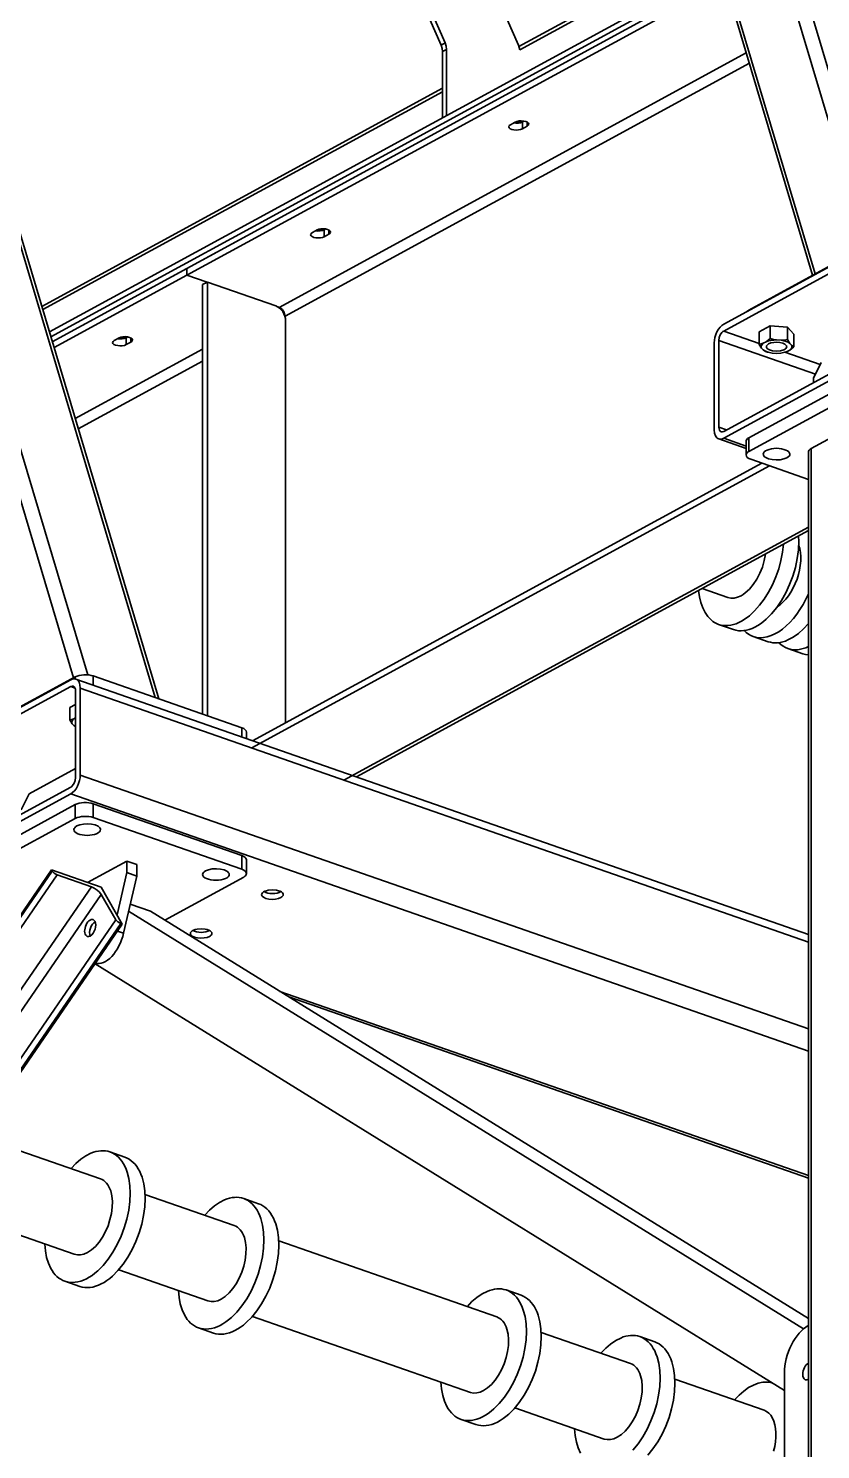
# Model space of a CAD drawing. Header units: millimetres. Extents: x 0 to 594, y 0 to 420.
# Drawn here: x 236.51 to 249, y 323.2 to 345.61 of the extents above; entities that cross this region are included whole.
import ezdxf

# ---------------------------------------------------------------- set-up
doc = ezdxf.new("R2010")
doc.units = ezdxf.units.MM

msp = doc.modelspace()

# ---------------------------------------------------------------- linework, layer by layer
at = {"color": 1, "lineweight": 35}
for p, q in [((240.713, 373.134), (249.937, 342.223)), ((240.613, 372.678), (249.714, 342.177)), ((239.757, 372.276), (248.874, 341.719)), ((239.814, 372.242), (248.915, 341.741)), ((243.017, 345.347), (231.385, 371.717)), ((243.079, 345.382), (231.447, 371.751)), ((228.795, 367.614), (238.509, 335.059)), ((228.876, 367.514), (238.566, 335.039)), ((228.219, 366.328), (237.443, 335.418)), ((228.119, 365.872), (237.22, 335.372)), ((242.417, 349.469), (244.235, 345.348)), ((247.301, 346.991), (244.244, 345.325)), ((247.316, 346.942), (244.256, 345.275)), ((236.839, 340.826), (247.421, 346.59)), ((247.444, 346.512), (236.862, 340.748)), ((236.862, 340.748), (247.444, 346.512)), ((236.885, 340.671), (247.467, 346.435)), ((247.467, 346.435), (239.009, 341.828)), ((239.009, 341.72), (247.495, 346.342)), ((243.017, 345.347), (243.079, 345.382)), ((243.033, 345.297), (243.017, 345.347)), ((243.079, 345.382), (243.096, 345.331)), ((244.248, 345.312), (244.235, 345.348)), ((247.828, 345.226), (240.461, 341.213)), ((243.039, 345.247), (243.033, 345.297)), ((243.102, 345.281), (243.039, 345.247)), ((243.039, 344.203), (243.039, 345.247)), ((243.096, 345.331), (243.102, 345.281)), ((243.102, 344.237), (243.102, 345.281)), ((244.256, 345.275), (244.248, 345.312)), ((247.877, 345.061), (240.555, 341.073)), ((243.039, 344.669), (236.719, 341.227)), ((243.039, 344.613), (236.734, 341.178)), ((244.083, 344.061), (244.09, 344.078)), ((244.089, 344.045), (244.083, 344.061)), ((244.105, 344.03), (244.089, 344.045)), ((244.09, 344.078), (244.109, 344.093)), ((244.131, 344.019), (244.105, 344.03)), ((244.109, 344.093), (244.184, 344.134)), ((244.163, 344.011), (244.131, 344.019)), ((244.158, 344.12), (244.196, 344.116)), ((244.199, 344.008), (244.163, 344.011)), ((244.184, 344.134), (244.211, 344.145)), ((244.196, 344.116), (244.234, 344.118)), ((244.197, 344.14), (244.229, 344.137)), ((244.236, 344.01), (244.199, 344.008)), ((244.211, 344.145), (244.245, 344.152)), ((244.229, 344.137), (244.262, 344.138)), ((244.234, 344.118), (244.268, 344.125)), ((244.269, 344.017), (244.236, 344.01)), ((244.245, 344.152), (244.281, 344.154)), ((244.262, 344.138), (244.294, 344.142)), ((244.268, 344.125), (244.297, 344.136)), ((244.297, 344.028), (244.269, 344.017)), ((244.281, 344.154), (244.318, 344.151)), ((244.294, 344.142), (244.321, 344.15)), ((244.297, 344.136), (244.322, 344.15)), ((244.297, 344.136), (244.297, 344.028)), ((244.372, 344.069), (244.297, 344.028)), ((244.318, 344.151), (244.35, 344.143)), ((244.35, 344.143), (244.376, 344.132)), ((244.372, 344.134), (244.372, 344.069)), ((244.391, 344.084), (244.372, 344.069)), ((244.376, 344.132), (244.392, 344.117)), ((244.398, 344.101), (244.391, 344.084)), ((244.392, 344.117), (244.398, 344.101)), ((240.986, 342.392), (241.061, 342.433)), ((241.061, 342.433), (241.088, 342.444)), ((241.074, 342.439), (241.106, 342.436)), ((241.088, 342.444), (241.121, 342.45)), ((241.106, 342.436), (241.139, 342.436)), ((241.11, 342.417), (241.145, 342.423)), ((241.121, 342.45), (241.158, 342.452)), ((241.139, 342.436), (241.17, 342.441)), ((241.145, 342.423), (241.173, 342.435)), ((241.158, 342.452), (241.194, 342.449)), ((241.17, 342.441), (241.197, 342.449)), ((241.173, 342.435), (241.199, 342.449)), ((241.173, 342.435), (241.173, 342.327)), ((241.194, 342.449), (241.227, 342.442)), ((241.227, 342.442), (241.252, 342.43)), ((241.248, 342.433), (241.248, 342.367)), ((241.252, 342.43), (241.269, 342.416)), ((240.959, 342.359), (240.966, 342.377)), ((240.965, 342.343), (240.959, 342.359)), ((240.982, 342.329), (240.965, 342.343)), ((240.966, 342.377), (240.986, 342.392)), ((241.007, 342.317), (240.982, 342.329)), ((241.04, 342.31), (241.007, 342.317)), ((241.035, 342.419), (241.072, 342.415)), ((241.076, 342.307), (241.04, 342.31)), ((241.072, 342.415), (241.11, 342.417)), ((241.113, 342.309), (241.076, 342.307)), ((241.146, 342.316), (241.113, 342.309)), ((241.173, 342.327), (241.146, 342.316)), ((241.248, 342.367), (241.173, 342.327)), ((241.268, 342.383), (241.248, 342.367)), ((241.274, 342.4), (241.268, 342.383)), ((241.269, 342.416), (241.274, 342.4)), ((247.472, 340.948), (249.671, 342.146)), ((249.671, 342.038), (247.472, 340.84)), ((247.868, 341.171), (249.742, 342.192)), ((236.885, 340.671), (239.009, 341.828)), ((239.009, 341.72), (239.009, 341.828)), ((239.009, 341.828), (239.009, 341.72)), ((239.009, 341.72), (236.913, 340.578)), ((239.009, 341.72), (239.325, 341.609)), ((239.009, 341.72), (239.325, 341.609)), ((239.255, 341.571), (239.33, 341.612)), ((239.255, 334.799), (239.255, 341.571)), ((239.33, 341.612), (239.33, 334.773)), ((239.33, 341.612), (240.408, 341.236)), ((240.438, 341.222), (240.408, 341.236)), ((240.468, 341.201), (240.438, 341.222)), ((240.442, 341.22), (240.461, 341.213)), ((240.442, 341.22), (240.461, 341.213)), ((240.456, 341.21), (240.461, 341.213)), ((240.461, 341.213), (240.479, 341.205)), ((240.461, 341.213), (240.479, 341.205)), ((240.495, 341.175), (240.468, 341.201)), ((240.479, 341.205), (240.497, 341.192)), ((240.479, 341.205), (240.497, 341.192)), ((240.518, 341.145), (240.495, 341.175)), ((240.497, 341.192), (240.513, 341.177)), ((240.497, 341.192), (240.513, 341.177)), ((240.513, 341.177), (240.527, 341.158)), ((240.513, 341.177), (240.527, 341.158)), ((240.538, 341.111), (240.518, 341.145)), ((240.527, 341.158), (240.539, 341.138)), ((240.527, 341.158), (240.539, 341.138)), ((240.552, 341.075), (240.538, 341.111)), ((240.539, 341.138), (240.548, 341.116)), ((240.539, 341.138), (240.548, 341.116)), ((240.548, 341.116), (240.553, 341.094)), ((240.548, 341.116), (240.553, 341.094)), ((240.561, 341.038), (240.552, 341.075)), ((240.553, 341.094), (240.555, 341.073)), ((240.553, 341.094), (240.555, 341.073)), ((247.837, 341.148), (247.851, 341.16)), ((247.851, 341.16), (247.868, 341.171)), ((247.868, 341.171), (247.868, 341.165)), ((240.553, 341.072), (240.555, 341.073)), ((240.555, 341.073), (240.555, 341.066)), ((240.555, 341.073), (240.555, 341.066)), ((240.564, 341.002), (240.561, 341.038)), ((240.564, 334.664), (240.564, 341.002)), ((247.366, 340.827), (247.388, 340.867)), ((247.388, 340.867), (247.414, 340.901)), ((247.414, 340.901), (247.442, 340.928)), ((247.442, 340.928), (247.472, 340.948)), ((248.032, 340.825), (248.205, 340.919)), ((248.205, 340.919), (248.479, 340.901)), ((248.205, 340.724), (248.205, 340.919)), ((248.479, 340.901), (248.58, 340.788)), ((248.479, 340.705), (248.479, 340.901)), ((237.843, 340.675), (237.836, 340.658)), ((237.836, 340.658), (237.842, 340.642)), ((237.842, 340.642), (237.858, 340.628)), ((237.862, 340.691), (237.843, 340.675)), ((237.858, 340.628), (237.884, 340.616)), ((237.937, 340.731), (237.862, 340.691)), ((237.949, 340.714), (237.911, 340.717)), ((237.964, 340.742), (237.937, 340.731)), ((237.987, 340.715), (237.949, 340.714)), ((237.95, 340.737), (237.982, 340.734)), ((237.998, 340.749), (237.964, 340.742)), ((237.982, 340.734), (238.015, 340.735)), ((238.021, 340.722), (237.987, 340.715)), ((238.034, 340.751), (237.998, 340.749)), ((238.015, 340.735), (238.047, 340.739)), ((238.05, 340.733), (238.021, 340.722)), ((238.071, 340.748), (238.034, 340.751)), ((238.047, 340.739), (238.074, 340.748)), ((238.075, 340.747), (238.05, 340.733)), ((238.05, 340.625), (238.05, 340.733)), ((238.05, 340.625), (238.125, 340.666)), ((238.103, 340.74), (238.071, 340.748)), ((238.129, 340.729), (238.103, 340.74)), ((238.125, 340.666), (238.125, 340.731)), ((238.125, 340.666), (238.144, 340.681)), ((238.145, 340.715), (238.129, 340.729)), ((238.144, 340.681), (238.151, 340.699)), ((238.151, 340.699), (238.145, 340.715)), ((247.322, 340.651), (247.325, 340.695)), ((247.322, 339.283), (247.322, 340.651)), ((247.325, 340.695), (247.333, 340.74)), ((247.333, 340.74), (247.347, 340.785)), ((247.347, 340.785), (247.366, 340.827)), ((247.402, 340.736), (247.397, 340.692)), ((247.397, 340.692), (247.397, 339.324)), ((247.397, 340.692), (248.919, 340.161)), ((247.419, 340.78), (247.402, 340.736)), ((247.443, 340.817), (247.419, 340.78)), ((247.457, 340.83), (247.443, 340.817)), ((247.472, 340.84), (247.457, 340.83)), ((247.472, 340.84), (248.032, 340.645)), ((248.032, 340.629), (248.032, 340.825)), ((248.065, 340.636), (248.032, 340.629)), ((248.032, 340.629), (248.069, 340.569)), ((248.097, 340.647), (248.065, 340.636)), ((248.066, 340.609), (248.077, 340.629)), ((248.077, 340.629), (248.097, 340.647)), ((248.14, 340.67), (248.097, 340.647)), ((248.171, 340.694), (248.14, 340.67)), ((248.14, 340.67), (248.176, 340.683)), ((248.155, 340.616), (248.166, 340.627)), ((248.166, 340.627), (248.181, 340.637)), ((248.205, 340.724), (248.171, 340.694)), ((248.176, 340.683), (248.217, 340.692)), ((248.181, 340.637), (248.217, 340.651)), ((248.258, 340.708), (248.205, 340.724)), ((248.217, 340.692), (248.262, 340.697)), ((248.217, 340.651), (248.261, 340.66)), ((248.307, 340.699), (248.258, 340.708)), ((248.261, 340.66), (248.31, 340.663)), ((248.262, 340.697), (248.307, 340.699)), ((248.376, 340.694), (248.307, 340.699)), ((248.31, 340.663), (248.359, 340.659)), ((248.359, 340.659), (248.402, 340.649)), ((248.426, 340.697), (248.376, 340.694)), ((248.376, 340.694), (248.419, 340.687)), ((248.402, 340.649), (248.436, 340.633)), ((248.419, 340.687), (248.457, 340.676)), ((248.479, 340.705), (248.426, 340.697)), ((248.436, 340.633), (248.458, 340.614)), ((248.457, 340.676), (248.49, 340.662)), ((248.517, 340.645), (248.479, 340.705)), ((248.49, 340.662), (248.517, 340.645)), ((248.542, 340.617), (248.517, 340.645)), ((248.58, 340.593), (248.58, 340.788)), ((237.246, 339.462), (239.255, 340.556)), ((237.884, 340.616), (237.916, 340.609)), ((237.916, 340.609), (237.952, 340.606)), ((237.952, 340.606), (237.989, 340.608)), ((237.989, 340.608), (238.022, 340.614)), ((238.022, 340.614), (238.05, 340.625)), ((247.472, 339.256), (249.671, 340.454)), ((248.063, 340.589), (248.066, 340.609)), ((248.069, 340.569), (248.063, 340.589)), ((248.069, 340.569), (248.095, 340.541)), ((248.095, 340.541), (248.113, 340.527)), ((248.129, 340.521), (248.095, 340.541)), ((248.113, 340.527), (248.132, 340.517)), ((248.173, 340.505), (248.129, 340.521)), ((248.132, 340.517), (248.162, 340.508)), ((248.146, 340.593), (248.148, 340.605)), ((248.149, 340.58), (248.146, 340.593)), ((248.148, 340.605), (248.155, 340.616)), ((248.158, 340.566), (248.149, 340.58)), ((248.173, 340.554), (248.158, 340.566)), ((248.162, 340.508), (248.169, 340.506)), ((248.173, 340.505), (248.162, 340.508)), ((248.192, 340.544), (248.173, 340.554)), ((248.235, 340.492), (248.173, 340.505)), ((248.244, 340.529), (248.192, 340.544)), ((248.235, 340.492), (248.304, 340.487)), ((248.306, 340.523), (248.244, 340.529)), ((248.374, 340.492), (248.304, 340.487)), ((248.367, 340.529), (248.306, 340.523)), ((248.419, 340.544), (248.367, 340.529)), ((248.438, 340.505), (248.374, 340.492)), ((248.439, 340.554), (248.419, 340.544)), ((248.436, 340.504), (248.994, 340.31)), ((248.471, 340.516), (248.438, 340.505)), ((248.438, 340.505), (248.443, 340.506)), ((248.453, 340.566), (248.439, 340.554)), ((248.441, 340.505), (248.443, 340.506)), ((248.443, 340.506), (248.471, 340.516)), ((248.463, 340.58), (248.453, 340.566)), ((248.458, 340.614), (248.464, 340.604)), ((248.466, 340.593), (248.463, 340.58)), ((248.464, 340.604), (248.466, 340.593)), ((248.471, 340.516), (248.515, 340.54)), ((248.515, 340.54), (248.546, 340.563)), ((248.534, 340.558), (248.515, 340.54)), ((248.545, 340.577), (248.534, 340.558)), ((248.542, 340.617), (248.548, 340.597)), ((248.56, 340.603), (248.542, 340.617)), ((248.548, 340.597), (248.545, 340.577)), ((248.546, 340.563), (248.58, 340.593)), ((248.58, 340.593), (248.56, 340.603)), ((237.295, 339.297), (239.255, 340.365)), ((249.671, 340.346), (247.472, 339.148)), ((249.011, 340.345), (248.887, 340.097)), ((249.742, 340.176), (247.868, 339.155)), ((249.742, 339.96), (247.868, 338.939)), ((248.887, 340.097), (248.887, 340.027)), ((249.852, 339.531), (248.852, 338.987)), ((247.326, 339.231), (247.322, 339.283)), ((247.397, 339.324), (247.399, 339.298)), ((247.397, 339.324), (247.518, 339.281)), ((247.399, 339.298), (247.406, 339.276)), ((247.341, 339.188), (247.326, 339.231)), ((247.351, 339.171), (247.341, 339.188)), ((247.363, 339.156), (247.351, 339.171)), ((247.377, 339.145), (247.363, 339.156)), ((247.393, 339.138), (247.377, 339.145)), ((247.411, 339.134), (247.393, 339.138)), ((247.393, 339.138), (247.824, 338.987)), ((247.406, 339.276), (247.417, 339.26)), ((247.431, 339.134), (247.411, 339.134)), ((247.417, 339.26), (247.432, 339.251)), ((247.451, 339.139), (247.431, 339.134)), ((247.432, 339.251), (247.451, 339.249)), ((247.451, 339.249), (247.472, 339.256)), ((247.472, 339.148), (247.451, 339.139)), ((247.472, 339.148), (247.824, 339.025)), ((247.824, 339.101), (247.827, 339.115)), ((247.824, 339.101), (247.824, 338.885)), ((247.827, 339.115), (247.836, 339.13)), ((247.836, 339.13), (247.85, 339.143)), ((247.85, 339.143), (247.868, 339.155)), ((247.868, 339.155), (247.868, 338.939)), ((247.827, 338.899), (247.824, 338.885)), ((247.824, 338.885), (247.829, 338.865)), ((247.836, 338.914), (247.827, 338.899)), ((247.829, 338.865), (247.844, 338.847)), ((247.85, 338.927), (247.836, 338.914)), ((247.844, 338.847), (247.868, 338.83)), ((247.868, 338.939), (247.85, 338.927)), ((248.1, 338.916), (248.096, 338.898)), ((248.096, 338.898), (248.098, 338.884)), ((248.098, 338.884), (248.105, 338.871)), ((248.112, 338.933), (248.1, 338.916)), ((248.105, 338.871), (248.118, 338.857)), ((248.131, 338.949), (248.112, 338.933)), ((248.118, 338.857), (248.134, 338.845)), ((248.157, 338.963), (248.131, 338.949)), ((248.134, 338.845), (248.179, 338.825)), ((248.189, 338.974), (248.157, 338.963)), ((248.225, 338.983), (248.189, 338.974)), ((248.265, 338.988), (248.225, 338.983)), ((248.306, 338.99), (248.265, 338.988)), ((248.347, 338.988), (248.306, 338.99)), ((248.386, 338.983), (248.347, 338.988)), ((248.422, 338.974), (248.386, 338.983)), ((248.454, 338.963), (248.422, 338.974)), ((248.422, 338.822), (248.47, 338.841)), ((248.48, 338.949), (248.454, 338.963)), ((248.47, 338.841), (248.489, 338.854)), ((248.5, 338.933), (248.48, 338.949)), ((248.489, 338.854), (248.504, 338.868)), ((248.512, 338.916), (248.5, 338.933)), ((248.504, 338.868), (248.513, 338.883)), ((248.516, 338.898), (248.512, 338.916)), ((248.513, 338.883), (248.516, 338.898)), ((248.811, 338.947), (248.808, 338.932)), ((248.808, 321.416), (248.808, 338.932)), ((248.82, 338.961), (248.811, 338.947)), ((248.833, 338.975), (248.82, 338.961)), ((248.852, 338.987), (248.833, 338.975)), ((248.852, 321.44), (248.852, 338.987)), ((240.029, 334.265), (248.196, 338.713)), ((240.042, 334.38), (248.075, 338.755)), ((247.868, 338.83), (247.9, 338.817)), ((247.9, 338.817), (248.808, 338.5)), ((248.179, 338.825), (248.236, 338.812)), ((248.236, 338.812), (248.299, 338.807)), ((248.299, 338.807), (248.363, 338.81)), ((248.363, 338.81), (248.422, 338.822)), ((241.481, 333.758), (248.808, 337.749)), ((241.68, 333.809), (248.808, 337.692)), ((248.655, 337.519), (248.649, 337.387)), ((248.653, 337.607), (248.655, 337.519)), ((248.131, 337.323), (248.112, 337.221)), ((248.4, 337.35), (248.375, 337.221)), ((248.416, 337.478), (248.4, 337.35)), ((248.649, 337.387), (248.632, 337.251)), ((248.654, 337.464), (248.67, 337.409)), ((248.67, 337.409), (248.681, 337.348)), ((248.681, 337.348), (248.686, 337.283)), ((248.686, 337.283), (248.686, 337.215)), ((248.082, 337.118), (248.042, 337.02)), ((248.112, 337.221), (248.082, 337.118)), ((248.339, 337.091), (248.294, 336.964)), ((248.375, 337.221), (248.339, 337.091)), ((248.603, 337.113), (248.562, 336.976)), ((248.632, 337.251), (248.603, 337.113)), ((248.667, 337.071), (248.65, 336.998)), ((248.679, 337.144), (248.667, 337.071)), ((248.686, 337.215), (248.679, 337.144)), ((247.938, 336.843), (247.878, 336.77)), ((247.994, 336.927), (247.938, 336.843)), ((248.042, 337.02), (247.994, 336.927)), ((248.241, 336.84), (248.179, 336.723)), ((248.294, 336.964), (248.241, 336.84)), ((248.512, 336.842), (248.452, 336.713)), ((248.562, 336.976), (248.512, 336.842)), ((248.6, 336.856), (248.568, 336.788)), ((248.628, 336.926), (248.6, 336.856)), ((248.65, 336.998), (248.628, 336.926)), ((247.09, 336.65), (247.077, 336.749)), ((247.112, 336.558), (247.09, 336.65)), ((247.539, 336.638), (247.133, 336.78)), ((247.587, 336.628), (247.539, 336.638)), ((247.639, 336.629), (247.587, 336.628)), ((247.692, 336.642), (247.639, 336.629)), ((247.746, 336.666), (247.692, 336.642)), ((247.78, 336.687), (247.746, 336.666)), ((247.813, 336.711), (247.78, 336.687)), ((247.878, 336.77), (247.813, 336.711)), ((248.111, 336.614), (248.038, 336.515)), ((248.179, 336.723), (248.111, 336.614)), ((248.452, 336.713), (248.384, 336.592)), ((248.451, 336.61), (248.407, 336.562)), ((248.494, 336.664), (248.451, 336.61)), ((248.533, 336.724), (248.494, 336.664)), ((248.568, 336.788), (248.533, 336.724)), ((248.768, 336.61), (248.723, 336.528)), ((248.808, 336.696), (248.768, 336.61)), ((247.141, 336.474), (247.112, 336.558)), ((247.178, 336.4), (247.141, 336.474)), ((247.222, 336.336), (247.178, 336.4)), ((247.959, 336.427), (247.878, 336.351)), ((248.038, 336.515), (247.959, 336.427)), ((248.228, 336.382), (248.143, 336.296)), ((248.309, 336.481), (248.228, 336.382)), ((248.384, 336.592), (248.309, 336.481)), ((248.361, 336.521), (248.314, 336.488)), ((248.407, 336.562), (248.361, 336.521)), ((248.624, 336.376), (248.571, 336.308)), ((248.675, 336.45), (248.624, 336.376)), ((248.723, 336.528), (248.675, 336.45)), ((247.273, 336.283), (247.222, 336.336)), ((247.3, 336.261), (247.273, 336.283)), ((247.329, 336.242), (247.3, 336.261)), ((247.36, 336.226), (247.329, 336.242)), ((247.391, 336.214), (247.36, 336.226)), ((247.428, 336.203), (247.391, 336.214)), ((247.625, 336.132), (247.391, 336.214)), ((247.465, 336.197), (247.428, 336.203)), ((247.504, 336.194), (247.465, 336.197)), ((247.544, 336.196), (247.504, 336.194)), ((247.585, 336.202), (247.544, 336.196)), ((247.626, 336.211), (247.585, 336.202)), ((247.668, 336.225), (247.626, 336.211)), ((247.71, 336.243), (247.668, 336.225)), ((247.752, 336.264), (247.71, 336.243)), ((247.794, 336.29), (247.752, 336.264)), ((247.878, 336.351), (247.794, 336.29)), ((247.92, 336.151), (247.876, 336.134)), ((247.965, 336.171), (247.92, 336.151)), ((248.01, 336.196), (247.965, 336.171)), ((248.054, 336.225), (248.01, 336.196)), ((248.099, 336.259), (248.054, 336.225)), ((248.143, 336.296), (248.099, 336.259)), ((248.457, 336.19), (248.399, 336.14)), ((248.515, 336.246), (248.457, 336.19)), ((248.571, 336.308), (248.515, 336.246)), ((248.731, 336.145), (248.65, 336.072)), ((248.808, 336.23), (248.731, 336.145)), ((247.664, 336.121), (247.625, 336.132)), ((247.704, 336.114), (247.664, 336.121)), ((247.746, 336.112), (247.704, 336.114)), ((247.788, 336.115), (247.746, 336.112)), ((247.832, 336.122), (247.788, 336.115)), ((247.827, 336.086), (247.795, 336.116)), ((247.862, 336.06), (247.827, 336.086)), ((247.876, 336.134), (247.832, 336.122)), ((247.899, 336.039), (247.862, 336.06)), ((247.938, 336.023), (247.899, 336.039)), ((247.99, 336.009), (247.938, 336.023)), ((248.172, 335.941), (247.938, 336.023)), ((248.045, 336.004), (247.99, 336.009)), ((248.101, 336.006), (248.045, 336.004)), ((248.16, 336.017), (248.101, 336.006)), ((248.219, 336.036), (248.16, 336.017)), ((248.208, 335.931), (248.172, 335.941)), ((248.245, 335.924), (248.208, 335.931)), ((248.279, 336.063), (248.219, 336.036)), ((248.283, 335.922), (248.245, 335.924)), ((248.339, 336.098), (248.279, 336.063)), ((248.322, 335.923), (248.283, 335.922)), ((248.362, 335.929), (248.322, 335.923)), ((248.399, 336.14), (248.339, 336.098)), ((248.374, 335.895), (248.341, 335.925)), ((248.403, 335.938), (248.362, 335.929)), ((248.444, 335.951), (248.403, 335.938)), ((248.485, 335.968), (248.444, 335.951)), ((248.527, 335.989), (248.485, 335.968)), ((248.568, 336.013), (248.527, 335.989)), ((248.65, 336.072), (248.568, 336.013)), ((248.409, 335.87), (248.374, 335.895)), ((248.446, 335.849), (248.409, 335.87)), ((248.484, 335.832), (248.446, 335.849)), ((248.521, 335.822), (248.484, 335.832)), ((248.718, 335.751), (248.484, 335.832)), ((248.56, 335.815), (248.521, 335.822)), ((248.599, 335.813), (248.56, 335.815)), ((248.64, 335.815), (248.599, 335.813)), ((248.681, 335.821), (248.64, 335.815)), ((248.723, 335.831), (248.681, 335.821)), ((248.763, 335.739), (248.718, 335.751)), ((248.766, 335.846), (248.723, 335.831)), ((248.808, 335.732), (248.763, 335.739)), ((248.808, 335.864), (248.766, 335.846)), ((234.978, 334.143), (237.177, 335.341)), ((235.374, 334.366), (237.248, 335.387)), ((237.177, 335.341), (237.197, 335.35)), ((237.197, 335.35), (237.218, 335.355)), ((237.218, 335.355), (237.237, 335.355)), ((237.237, 335.355), (237.256, 335.351)), ((237.248, 335.387), (237.276, 335.399)), ((237.248, 335.354), (237.248, 335.387)), ((237.256, 335.351), (237.271, 335.344)), ((237.256, 335.351), (248.808, 331.324)), ((237.271, 335.344), (237.285, 335.333)), ((237.276, 335.399), (237.308, 335.409)), ((237.285, 335.333), (237.297, 335.319)), ((237.297, 335.319), (237.308, 335.301)), ((237.308, 335.409), (237.344, 335.415)), ((237.308, 335.301), (237.322, 335.258)), ((237.322, 335.258), (237.327, 335.207)), ((237.344, 335.415), (237.383, 335.419)), ((237.383, 335.419), (237.422, 335.419)), ((237.422, 335.419), (237.46, 335.416)), ((237.46, 335.416), (237.497, 335.41)), ((237.497, 335.41), (237.53, 335.4)), ((237.53, 335.4), (239.872, 334.584)), ((237.53, 335.4), (237.53, 335.256)), ((237.177, 335.233), (234.978, 334.035)), ((237.197, 335.24), (237.177, 335.233)), ((237.244, 335.209), (237.177, 335.233)), ((237.216, 335.238), (237.197, 335.24)), ((237.231, 335.229), (237.216, 335.238)), ((237.242, 335.213), (237.231, 335.229)), ((237.249, 335.192), (237.242, 335.213)), ((237.252, 335.166), (237.249, 335.192)), ((237.252, 333.798), (237.252, 335.166)), ((237.327, 335.207), (237.327, 333.838)), ((237.327, 335.207), (248.808, 331.204)), ((237.162, 334.904), (237.252, 334.953)), ((237.162, 334.709), (237.162, 334.904)), ((237.195, 334.715), (237.162, 334.709)), ((237.162, 334.709), (237.2, 334.648)), ((237.194, 334.668), (237.196, 334.688)), ((237.2, 334.648), (237.194, 334.668)), ((237.227, 334.726), (237.195, 334.715)), ((237.196, 334.688), (237.207, 334.708)), ((237.2, 334.648), (237.225, 334.62)), ((237.207, 334.708), (237.227, 334.726)), ((237.225, 334.62), (237.252, 334.601)), ((237.252, 334.604), (237.225, 334.62)), ((237.252, 334.74), (237.227, 334.726)), ((239.872, 334.584), (239.904, 334.57)), ((239.872, 334.439), (239.872, 334.584)), ((239.904, 334.57), (239.928, 334.553)), ((239.928, 334.553), (239.942, 334.535)), ((239.942, 334.535), (239.947, 334.516)), ((239.947, 334.413), (239.947, 334.516)), ((237.252, 333.939), (236.518, 333.54)), ((237.205, 333.673), (237.23, 333.709)), ((237.23, 333.709), (237.246, 333.753)), ((237.246, 333.753), (237.252, 333.798)), ((237.301, 333.705), (237.283, 333.662)), ((237.315, 333.75), (237.301, 333.705)), ((237.324, 333.795), (237.315, 333.75)), ((237.327, 333.838), (237.324, 333.795)), ((248.808, 329.836), (237.327, 333.838)), ((234.978, 332.451), (237.177, 333.649)), ((237.177, 333.541), (234.978, 332.343)), ((236.518, 333.54), (236.393, 333.291)), ((237.177, 333.649), (237.191, 333.659)), ((237.206, 333.561), (237.177, 333.541)), ((237.177, 333.541), (248.808, 329.486)), ((237.191, 333.659), (237.205, 333.673)), ((237.234, 333.588), (237.206, 333.561)), ((237.26, 333.623), (237.234, 333.588)), ((237.283, 333.662), (237.26, 333.623)), ((235.374, 332.35), (237.248, 333.371)), ((237.248, 333.371), (237.276, 333.383)), ((237.248, 333.155), (237.248, 333.371)), ((237.276, 333.383), (237.308, 333.393)), ((237.308, 333.393), (237.344, 333.399)), ((237.344, 333.399), (237.383, 333.403)), ((237.383, 333.403), (237.422, 333.403)), ((237.422, 333.403), (237.46, 333.4)), ((237.46, 333.4), (237.497, 333.394)), ((237.497, 333.394), (237.53, 333.384)), ((237.53, 333.384), (239.872, 332.568)), ((237.53, 333.384), (237.53, 333.168)), ((235.374, 332.134), (237.248, 333.155)), ((237.238, 333.008), (237.229, 332.993)), ((237.252, 333.022), (237.238, 333.008)), ((237.276, 333.167), (237.248, 333.155)), ((237.272, 333.035), (237.252, 333.022)), ((237.319, 333.054), (237.272, 333.035)), ((237.308, 333.176), (237.276, 333.167)), ((237.344, 333.183), (237.308, 333.176)), ((237.378, 333.066), (237.319, 333.054)), ((237.383, 333.187), (237.344, 333.183)), ((237.442, 333.069), (237.378, 333.066)), ((237.422, 333.187), (237.383, 333.187)), ((237.46, 333.184), (237.422, 333.187)), ((237.505, 333.064), (237.442, 333.069)), ((237.497, 333.178), (237.46, 333.184)), ((237.53, 333.168), (237.497, 333.178)), ((237.562, 333.051), (237.505, 333.064)), ((237.53, 333.168), (239.872, 332.352)), ((237.607, 333.031), (237.562, 333.051)), ((237.624, 333.018), (237.607, 333.031)), ((237.636, 333.005), (237.624, 333.018)), ((237.229, 332.993), (237.226, 332.978)), ((237.226, 332.978), (237.23, 332.96)), ((237.23, 332.96), (237.242, 332.943)), ((237.242, 332.943), (237.261, 332.927)), ((237.261, 332.927), (237.287, 332.913)), ((237.287, 332.913), (237.319, 332.902)), ((237.319, 332.902), (237.356, 332.893)), ((237.356, 332.893), (237.395, 332.888)), ((237.395, 332.888), (237.436, 332.886)), ((237.436, 332.886), (237.477, 332.888)), ((237.477, 332.888), (237.516, 332.893)), ((237.516, 332.893), (237.553, 332.902)), ((237.553, 332.902), (237.584, 332.913)), ((237.584, 332.913), (237.61, 332.927)), ((237.61, 332.927), (237.63, 332.943)), ((237.63, 332.943), (237.642, 332.96)), ((237.643, 332.992), (237.636, 333.005)), ((237.642, 332.96), (237.646, 332.978)), ((237.646, 332.978), (237.643, 332.992)), ((239.872, 332.568), (239.904, 332.554)), ((239.872, 332.352), (239.872, 332.568)), ((221.984, 310.667), (236.874, 332.341)), ((236.874, 332.341), (237.655, 332.068)), ((236.884, 332.323), (236.874, 332.341)), ((238.061, 332.481), (237.441, 332.143)), ((238.061, 332.301), (238.061, 332.481)), ((238.217, 332.426), (238.061, 332.481)), ((238.217, 332.246), (238.217, 332.426)), ((239.35, 332.346), (239.302, 332.327)), ((239.408, 332.358), (239.35, 332.346)), ((239.472, 332.361), (239.408, 332.358)), ((239.536, 332.356), (239.472, 332.361)), ((239.593, 332.343), (239.536, 332.356)), ((239.637, 332.323), (239.593, 332.343)), ((239.904, 332.338), (239.872, 332.352)), ((239.904, 332.554), (239.928, 332.537)), ((239.928, 332.321), (239.904, 332.338)), ((239.928, 332.537), (239.942, 332.519)), ((239.942, 332.519), (239.947, 332.5)), ((239.947, 332.284), (239.947, 332.5)), ((236.884, 332.323), (221.994, 310.65)), ((222.072, 310.59), (236.962, 332.264)), ((236.897, 332.306), (236.884, 332.323)), ((236.917, 332.289), (236.897, 332.306)), ((236.94, 332.274), (236.917, 332.289)), ((236.962, 332.264), (236.94, 332.274)), ((237.501, 332.076), (236.962, 332.264)), ((237.907, 331.632), (238.061, 332.301)), ((238.009, 331.344), (238.217, 332.246)), ((238.217, 332.246), (238.061, 332.301)), ((239.903, 332.229), (238.659, 331.551)), ((239.259, 332.285), (239.256, 332.27)), ((239.256, 332.27), (239.26, 332.252)), ((239.268, 332.3), (239.259, 332.285)), ((239.26, 332.252), (239.272, 332.235)), ((239.282, 332.314), (239.268, 332.3)), ((239.272, 332.235), (239.292, 332.219)), ((239.302, 332.327), (239.282, 332.314)), ((239.292, 332.219), (239.318, 332.205)), ((239.318, 332.205), (239.349, 332.194)), ((239.349, 332.194), (239.386, 332.185)), ((239.386, 332.185), (239.425, 332.18)), ((239.425, 332.18), (239.466, 332.178)), ((239.466, 332.178), (239.507, 332.18)), ((239.507, 332.18), (239.547, 332.185)), ((239.547, 332.185), (239.583, 332.194)), ((239.583, 332.194), (239.615, 332.205)), ((239.615, 332.205), (239.641, 332.219)), ((239.654, 332.311), (239.637, 332.323)), ((239.641, 332.219), (239.66, 332.235)), ((239.666, 332.298), (239.654, 332.311)), ((239.66, 332.235), (239.672, 332.252)), ((239.674, 332.284), (239.666, 332.298)), ((239.672, 332.252), (239.676, 332.27)), ((239.676, 332.27), (239.674, 332.284)), ((239.903, 332.229), (239.922, 332.241)), ((239.922, 332.241), (239.936, 332.255)), ((239.942, 332.303), (239.928, 332.321)), ((239.936, 332.255), (239.944, 332.269)), ((239.947, 332.284), (239.942, 332.303)), ((239.944, 332.269), (239.947, 332.284)), ((222.611, 310.402), (237.501, 332.076)), ((222.767, 310.283), (237.657, 331.957)), ((237.547, 332.055), (237.501, 332.076)), ((237.592, 332.025), (237.547, 332.055)), ((237.631, 331.991), (237.592, 332.025)), ((237.657, 331.957), (237.631, 331.991)), ((237.655, 332.068), (237.989, 331.489)), ((237.888, 331.557), (237.657, 331.957)), ((240.19, 331.967), (240.186, 331.952)), ((240.186, 331.952), (240.188, 331.941)), ((240.188, 331.941), (240.194, 331.93)), ((240.199, 331.981), (240.19, 331.967)), ((240.194, 331.93), (240.218, 331.91)), ((240.215, 331.994), (240.199, 331.981)), ((240.236, 332.005), (240.215, 331.994)), ((240.218, 331.91), (240.254, 331.893)), ((240.225, 332), (240.251, 331.987)), ((240.262, 332.014), (240.236, 332.005)), ((240.251, 331.987), (240.283, 331.978)), ((240.254, 331.893), (240.3, 331.882)), ((240.291, 332.021), (240.262, 332.014)), ((240.283, 331.978), (240.318, 331.972)), ((240.356, 332.026), (240.291, 332.021)), ((240.318, 331.972), (240.356, 331.97)), ((240.421, 332.021), (240.356, 332.026)), ((240.356, 331.97), (240.394, 331.972)), ((240.394, 331.972), (240.43, 331.978)), ((240.403, 331.881), (240.451, 331.891)), ((240.451, 332.014), (240.421, 332.021)), ((240.43, 331.978), (240.462, 331.987)), ((240.477, 332.005), (240.451, 332.014)), ((240.451, 331.891), (240.489, 331.906)), ((240.462, 331.987), (240.487, 332)), ((240.498, 331.994), (240.477, 332.005)), ((240.489, 331.906), (240.505, 331.916)), ((240.513, 331.981), (240.498, 331.994)), ((240.505, 331.916), (240.517, 331.928)), ((240.523, 331.967), (240.513, 331.981)), ((240.517, 331.928), (240.524, 331.94)), ((240.526, 331.952), (240.523, 331.967)), ((240.524, 331.94), (240.526, 331.952)), ((248.73, 325.104), (238.089, 331.692)), ((238.436, 331.689), (238.114, 331.801)), ((248.808, 325.267), (238.436, 331.689)), ((240.3, 331.882), (240.351, 331.878)), ((240.351, 331.878), (240.403, 331.881)), ((222.997, 309.883), (237.888, 331.557)), ((223.075, 309.824), (237.966, 331.498)), ((223.098, 309.816), (237.989, 331.489)), ((237.408, 331.452), (237.396, 331.399)), ((237.432, 331.5), (237.408, 331.452)), ((237.447, 331.521), (237.432, 331.5)), ((237.463, 331.538), (237.447, 331.521)), ((237.48, 331.55), (237.463, 331.538)), ((237.497, 331.558), (237.48, 331.55)), ((237.5, 331.457), (237.486, 331.424)), ((237.486, 331.424), (237.5, 331.457)), ((237.513, 331.561), (237.497, 331.558)), ((237.5, 331.457), (237.518, 331.486)), ((237.518, 331.485), (237.5, 331.457)), ((237.529, 331.558), (237.513, 331.561)), ((237.539, 331.509), (237.518, 331.485)), ((237.518, 331.486), (237.539, 331.509)), ((237.546, 331.547), (237.529, 331.558)), ((237.561, 331.525), (237.539, 331.509)), ((237.539, 331.509), (237.561, 331.525)), ((237.559, 331.529), (237.546, 331.547)), ((237.567, 331.504), (237.559, 331.529)), ((237.559, 331.407), (237.568, 331.441)), ((237.561, 331.525), (237.561, 331.525)), ((237.57, 331.474), (237.567, 331.504)), ((237.568, 331.441), (237.57, 331.474)), ((237.901, 331.54), (237.888, 331.557)), ((237.92, 331.523), (237.901, 331.54)), ((237.943, 331.508), (237.92, 331.523)), ((237.966, 331.498), (237.943, 331.508)), ((237.989, 331.489), (237.966, 331.498)), ((237.396, 331.399), (237.395, 331.374)), ((237.395, 331.374), (237.398, 331.351)), ((237.398, 331.351), (237.403, 331.33)), ((237.403, 331.33), (237.412, 331.314)), ((237.412, 331.314), (237.423, 331.301)), ((237.423, 331.301), (237.437, 331.294)), ((237.437, 331.294), (237.459, 331.292)), ((237.459, 331.292), (237.483, 331.3)), ((237.477, 331.39), (237.473, 331.357)), ((237.473, 331.357), (237.477, 331.39)), ((237.473, 331.357), (237.475, 331.326)), ((237.475, 331.326), (237.473, 331.357)), ((237.475, 331.326), (237.483, 331.3)), ((237.483, 331.3), (237.475, 331.326)), ((237.486, 331.424), (237.477, 331.39)), ((237.477, 331.39), (237.486, 331.424)), ((237.483, 331.3), (237.507, 331.318)), ((237.507, 331.318), (237.529, 331.345)), ((237.529, 331.345), (237.546, 331.374)), ((237.546, 331.374), (237.559, 331.407)), ((237.777, 331.191), (237.818, 331.282)), ((238.009, 331.344), (237.912, 331.378)), ((237.959, 331.191), (237.979, 331.241)), ((237.979, 331.241), (237.995, 331.292)), ((237.995, 331.292), (238.009, 331.344)), ((239.065, 331.354), (239.062, 331.34)), ((239.062, 331.34), (239.064, 331.329)), ((239.064, 331.329), (239.07, 331.317)), ((239.075, 331.368), (239.065, 331.354)), ((239.07, 331.317), (239.093, 331.297)), ((239.091, 331.381), (239.075, 331.368)), ((239.112, 331.392), (239.091, 331.381)), ((239.093, 331.297), (239.13, 331.281)), ((239.101, 331.387), (239.127, 331.375)), ((239.137, 331.401), (239.112, 331.392)), ((239.127, 331.375), (239.158, 331.365)), ((239.13, 331.281), (239.176, 331.27)), ((239.167, 331.408), (239.137, 331.401)), ((239.158, 331.365), (239.194, 331.359)), ((239.232, 331.414), (239.167, 331.408)), ((239.176, 331.27), (239.227, 331.266)), ((239.194, 331.359), (239.232, 331.357)), ((239.227, 331.266), (239.279, 331.269)), ((239.297, 331.408), (239.232, 331.414)), ((239.232, 331.357), (239.27, 331.359)), ((239.27, 331.359), (239.306, 331.365)), ((239.279, 331.269), (239.326, 331.278)), ((239.326, 331.401), (239.297, 331.408)), ((239.306, 331.365), (239.337, 331.375)), ((239.352, 331.392), (239.326, 331.401)), ((239.326, 331.278), (239.365, 331.294)), ((239.337, 331.375), (239.363, 331.387)), ((239.373, 331.381), (239.352, 331.392)), ((239.365, 331.294), (239.381, 331.304)), ((239.389, 331.368), (239.373, 331.381)), ((239.381, 331.304), (239.392, 331.315)), ((239.399, 331.354), (239.389, 331.368)), ((239.392, 331.315), (239.399, 331.327)), ((239.402, 331.34), (239.399, 331.354)), ((239.399, 331.327), (239.402, 331.34)), ((237.611, 330.982), (237.642, 331.008)), ((237.642, 331.008), (237.672, 331.038)), ((237.672, 331.038), (237.728, 331.109)), ((237.728, 331.109), (237.777, 331.191)), ((237.823, 330.978), (237.854, 331.014)), ((237.854, 331.014), (237.883, 331.054)), ((237.883, 331.054), (237.911, 331.097)), ((237.911, 331.097), (237.936, 331.143)), ((237.936, 331.143), (237.959, 331.191)), ((248.431, 324.132), (237.559, 330.863)), ((237.563, 330.869), (237.593, 330.864)), ((237.593, 330.864), (237.624, 330.864)), ((237.624, 330.864), (237.657, 330.87)), ((237.657, 330.87), (237.69, 330.881)), ((237.69, 330.881), (237.724, 330.898)), ((237.724, 330.898), (237.758, 330.92)), ((237.758, 330.92), (237.791, 330.947)), ((237.791, 330.947), (237.823, 330.978)), ((240.474, 330.427), (248.808, 327.522)), ((240.615, 330.34), (248.808, 327.483)), ((237.646, 327.47), (236.238, 327.961)), ((237.414, 327.833), (237.494, 327.874)), ((237.494, 327.874), (237.533, 327.889)), ((237.533, 327.889), (237.573, 327.901)), ((237.573, 327.901), (237.612, 327.909)), ((237.612, 327.909), (237.65, 327.914)), ((237.65, 327.914), (237.688, 327.915)), ((237.688, 327.915), (237.724, 327.912)), ((237.724, 327.912), (237.76, 327.905)), ((237.76, 327.905), (237.795, 327.895)), ((237.795, 327.895), (237.83, 327.881)), ((238.029, 327.814), (237.795, 327.895)), ((237.83, 327.881), (237.864, 327.862)), ((237.864, 327.862), (237.897, 327.839)), ((237.181, 327.633), (237.256, 327.712)), ((237.256, 327.712), (237.334, 327.779)), ((237.334, 327.779), (237.414, 327.833)), ((237.897, 327.839), (237.927, 327.812)), ((237.927, 327.812), (237.956, 327.782)), ((237.956, 327.782), (237.982, 327.748)), ((237.982, 327.748), (238.007, 327.71)), ((238.007, 327.71), (238.029, 327.669)), ((238.029, 327.814), (238.064, 327.799)), ((238.029, 327.669), (238.048, 327.625)), ((238.064, 327.799), (238.099, 327.78)), ((238.099, 327.78), (238.131, 327.757)), ((238.131, 327.757), (238.161, 327.731)), ((238.161, 327.731), (238.19, 327.7)), ((238.19, 327.7), (238.216, 327.666)), ((238.216, 327.666), (238.241, 327.629)), ((237.646, 327.47), (237.673, 327.459)), ((237.673, 327.459), (237.698, 327.444)), ((237.698, 327.444), (237.721, 327.425)), ((237.721, 327.425), (237.742, 327.403)), ((238.048, 327.625), (238.065, 327.578)), ((238.065, 327.578), (238.092, 327.475)), ((238.092, 327.475), (238.108, 327.363)), ((238.241, 327.629), (238.263, 327.588)), ((238.263, 327.588), (238.282, 327.544)), ((238.282, 327.544), (238.3, 327.496)), ((238.3, 327.496), (238.326, 327.394)), ((237.742, 327.403), (237.761, 327.377)), ((237.761, 327.377), (237.778, 327.347)), ((237.778, 327.347), (237.793, 327.315)), ((237.793, 327.315), (237.806, 327.28)), ((237.806, 327.28), (237.824, 327.202)), ((237.824, 327.202), (237.832, 327.116)), ((238.108, 327.363), (238.114, 327.243)), ((238.114, 327.243), (238.108, 327.111)), ((238.326, 327.394), (238.343, 327.282)), ((238.343, 327.282), (238.348, 327.161)), ((239.755, 326.735), (238.346, 327.226)), ((237.83, 327.023), (237.818, 326.926)), ((237.832, 327.116), (237.83, 327.023)), ((238.09, 326.975), (238.061, 326.837)), ((238.108, 327.111), (238.09, 326.975)), ((238.342, 327.029), (238.324, 326.893)), ((238.348, 327.161), (238.342, 327.029)), ((239.289, 326.898), (239.364, 326.977)), ((239.364, 326.977), (239.443, 327.044)), ((239.443, 327.044), (239.522, 327.098)), ((239.522, 327.098), (239.602, 327.139)), ((239.602, 327.139), (239.642, 327.154)), ((239.642, 327.154), (239.681, 327.166)), ((239.681, 327.166), (239.72, 327.174)), ((239.72, 327.174), (239.758, 327.179)), ((239.758, 327.179), (239.796, 327.18)), ((239.796, 327.18), (239.833, 327.177)), ((239.833, 327.177), (239.868, 327.17)), ((239.868, 327.17), (239.903, 327.16)), ((239.903, 327.16), (239.939, 327.146)), ((240.137, 327.079), (239.903, 327.16)), ((239.939, 327.146), (239.973, 327.127)), ((239.973, 327.127), (240.005, 327.104)), ((240.005, 327.104), (240.036, 327.077)), ((240.036, 327.077), (240.064, 327.047)), ((240.064, 327.047), (240.091, 327.013)), ((240.091, 327.013), (240.115, 326.975)), ((240.115, 326.975), (240.137, 326.934)), ((240.137, 327.079), (240.173, 327.064)), ((240.173, 327.064), (240.207, 327.045)), ((240.207, 327.045), (240.239, 327.022)), ((240.239, 327.022), (240.27, 326.996)), ((240.27, 326.996), (240.298, 326.965)), ((240.298, 326.965), (240.325, 326.931)), ((237.232, 326.281), (235.823, 326.772)), ((237.795, 326.828), (237.764, 326.732)), ((237.818, 326.926), (237.795, 326.828)), ((238.061, 326.837), (238.021, 326.7)), ((238.295, 326.755), (238.255, 326.618)), ((238.324, 326.893), (238.295, 326.755)), ((239.755, 326.735), (239.781, 326.724)), ((240.137, 326.934), (240.156, 326.89)), ((240.156, 326.89), (240.174, 326.843)), ((240.174, 326.843), (240.2, 326.741)), ((240.2, 326.741), (240.217, 326.628)), ((240.325, 326.931), (240.349, 326.894)), ((240.349, 326.894), (240.371, 326.853)), ((240.371, 326.853), (240.391, 326.809)), ((240.391, 326.809), (240.408, 326.761)), ((240.408, 326.761), (240.435, 326.659)), ((237.676, 326.552), (237.622, 326.474)), ((237.724, 326.639), (237.676, 326.552)), ((237.764, 326.732), (237.724, 326.639)), ((237.97, 326.566), (237.91, 326.437)), ((238.021, 326.7), (237.97, 326.566)), ((238.255, 326.618), (238.204, 326.484)), ((239.781, 326.724), (239.806, 326.709)), ((239.806, 326.709), (239.829, 326.69)), ((239.829, 326.69), (239.85, 326.668)), ((239.85, 326.668), (239.87, 326.642)), ((239.87, 326.642), (239.887, 326.613)), ((239.887, 326.613), (239.902, 326.58)), ((239.902, 326.58), (239.914, 326.545)), ((239.914, 326.545), (239.932, 326.467)), ((240.217, 326.628), (240.222, 326.508)), ((240.435, 326.659), (240.451, 326.547)), ((240.451, 326.547), (240.456, 326.426)), ((236.776, 326.334), (236.766, 326.443)), ((236.795, 326.233), (236.776, 326.334)), ((237.385, 326.284), (237.331, 326.271)), ((237.439, 326.309), (237.385, 326.284)), ((237.502, 326.35), (237.439, 326.309)), ((237.564, 326.406), (237.502, 326.35)), ((237.622, 326.474), (237.564, 326.406)), ((237.842, 326.316), (237.767, 326.205)), ((237.91, 326.437), (237.842, 326.316)), ((238.145, 326.355), (238.077, 326.234)), ((238.204, 326.484), (238.145, 326.355)), ((239.938, 326.288), (239.926, 326.191)), ((239.932, 326.467), (239.94, 326.381)), ((239.94, 326.381), (239.938, 326.288)), ((240.216, 326.376), (240.198, 326.24)), ((240.222, 326.508), (240.216, 326.376)), ((240.45, 326.294), (240.433, 326.158)), ((240.456, 326.426), (240.45, 326.294)), ((243.893, 325.293), (240.455, 326.491)), ((236.824, 326.141), (236.795, 326.233)), ((236.861, 326.059), (236.824, 326.141)), ((237.28, 326.27), (237.232, 326.281)), ((237.331, 326.271), (237.28, 326.27)), ((237.686, 326.106), (237.601, 326.02)), ((237.767, 326.205), (237.686, 326.106)), ((238.001, 326.123), (237.92, 326.024)), ((238.077, 326.234), (238.001, 326.123)), ((239.904, 326.094), (239.872, 325.997)), ((239.926, 326.191), (239.904, 326.094)), ((240.169, 326.102), (240.129, 325.965)), ((240.198, 326.24), (240.169, 326.102)), ((240.433, 326.158), (240.403, 326.02)), ((236.883, 326.023), (236.861, 326.059)), ((236.906, 325.989), (236.883, 326.023)), ((236.932, 325.959), (236.906, 325.989)), ((236.959, 325.931), (236.932, 325.959)), ((236.988, 325.907), (236.959, 325.931)), ((237.018, 325.887), (236.988, 325.907)), ((237.05, 325.869), (237.018, 325.887)), ((237.083, 325.856), (237.05, 325.869)), ((237.122, 325.845), (237.083, 325.856)), ((237.318, 325.774), (237.083, 325.856)), ((237.163, 325.838), (237.122, 325.845)), ((237.204, 325.836), (237.163, 325.838)), ((237.247, 325.839), (237.204, 325.836)), ((237.29, 325.846), (237.247, 325.839)), ((237.334, 325.858), (237.29, 325.846)), ((237.378, 325.874), (237.334, 325.858)), ((237.423, 325.895), (237.378, 325.874)), ((237.468, 325.92), (237.423, 325.895)), ((237.513, 325.949), (237.468, 325.92)), ((237.557, 325.983), (237.513, 325.949)), ((237.601, 326.02), (237.557, 325.983)), ((237.702, 325.838), (237.657, 325.813)), ((237.747, 325.868), (237.702, 325.838)), ((237.791, 325.901), (237.747, 325.868)), ((237.835, 325.938), (237.791, 325.901)), ((237.92, 326.024), (237.835, 325.938)), ((239.34, 325.546), (237.932, 326.037)), ((239.832, 325.904), (239.784, 325.817)), ((239.872, 325.997), (239.832, 325.904)), ((240.129, 325.965), (240.079, 325.831)), ((240.363, 325.883), (240.313, 325.749)), ((240.403, 326.02), (240.363, 325.883)), ((237.357, 325.763), (237.318, 325.774)), ((237.397, 325.757), (237.357, 325.763)), ((237.438, 325.755), (237.397, 325.757)), ((237.481, 325.757), (237.438, 325.755)), ((237.524, 325.765), (237.481, 325.757)), ((237.568, 325.776), (237.524, 325.765)), ((237.613, 325.793), (237.568, 325.776)), ((237.657, 325.813), (237.613, 325.793)), ((238.884, 325.599), (238.874, 325.708)), ((239.611, 325.615), (239.547, 325.574)), ((239.672, 325.671), (239.611, 325.615)), ((239.731, 325.739), (239.672, 325.671)), ((239.784, 325.817), (239.731, 325.739)), ((240.019, 325.702), (239.951, 325.581)), ((240.079, 325.831), (240.019, 325.702)), ((240.253, 325.62), (240.185, 325.499)), ((240.313, 325.749), (240.253, 325.62)), ((243.581, 325.601), (243.661, 325.655)), ((243.661, 325.655), (243.741, 325.696)), ((243.741, 325.696), (243.78, 325.712)), ((243.78, 325.712), (243.82, 325.723)), ((243.82, 325.723), (243.859, 325.732)), ((243.859, 325.732), (243.897, 325.736)), ((243.897, 325.736), (243.934, 325.737)), ((243.934, 325.737), (243.971, 325.734)), ((243.971, 325.734), (244.007, 325.728)), ((244.007, 325.728), (244.041, 325.718)), ((244.041, 325.718), (244.077, 325.703)), ((244.276, 325.636), (244.041, 325.718)), ((244.077, 325.703), (244.111, 325.684)), ((244.111, 325.684), (244.144, 325.661)), ((244.144, 325.661), (244.174, 325.635)), ((244.174, 325.635), (244.203, 325.604)), ((244.276, 325.636), (244.311, 325.621)), ((244.311, 325.621), (244.345, 325.602)), ((238.904, 325.498), (238.884, 325.599)), ((238.932, 325.406), (238.904, 325.498)), ((238.969, 325.324), (238.932, 325.406)), ((239.388, 325.535), (239.34, 325.546)), ((239.44, 325.537), (239.388, 325.535)), ((239.493, 325.549), (239.44, 325.537)), ((239.547, 325.574), (239.493, 325.549)), ((239.875, 325.47), (239.794, 325.371)), ((239.951, 325.581), (239.875, 325.47)), ((240.11, 325.388), (240.029, 325.289)), ((240.185, 325.499), (240.11, 325.388)), ((243.428, 325.455), (243.503, 325.534)), ((243.503, 325.534), (243.581, 325.601)), ((244.203, 325.604), (244.229, 325.57)), ((244.229, 325.57), (244.253, 325.533)), ((244.253, 325.533), (244.275, 325.492)), ((244.275, 325.492), (244.295, 325.448)), ((244.295, 325.448), (244.312, 325.4)), ((244.312, 325.4), (244.339, 325.298)), ((244.345, 325.602), (244.378, 325.58)), ((244.378, 325.58), (244.408, 325.553)), ((244.408, 325.553), (244.437, 325.523)), ((244.437, 325.523), (244.463, 325.489)), ((244.463, 325.489), (244.488, 325.451)), ((244.488, 325.451), (244.51, 325.41)), ((244.51, 325.41), (244.529, 325.366)), ((238.991, 325.288), (238.969, 325.324)), ((239.014, 325.254), (238.991, 325.288)), ((239.04, 325.224), (239.014, 325.254)), ((239.067, 325.196), (239.04, 325.224)), ((239.096, 325.172), (239.067, 325.196)), ((239.127, 325.152), (239.096, 325.172)), ((239.576, 325.185), (239.531, 325.16)), ((239.621, 325.214), (239.576, 325.185)), ((239.665, 325.248), (239.621, 325.214)), ((239.709, 325.285), (239.665, 325.248)), ((239.794, 325.371), (239.709, 325.285)), ((239.9, 325.166), (239.855, 325.133)), ((239.943, 325.203), (239.9, 325.166)), ((240.029, 325.289), (239.943, 325.203)), ((243.479, 324.103), (240.04, 325.302)), ((243.893, 325.293), (243.92, 325.281)), ((243.92, 325.281), (243.944, 325.266)), ((243.944, 325.266), (243.968, 325.247)), ((243.968, 325.247), (243.989, 325.225)), ((243.989, 325.225), (244.008, 325.199)), ((244.008, 325.199), (244.025, 325.17)), ((244.025, 325.17), (244.04, 325.138)), ((244.339, 325.298), (244.355, 325.185)), ((244.355, 325.185), (244.361, 325.065)), ((244.529, 325.366), (244.547, 325.319)), ((244.547, 325.319), (244.573, 325.216)), ((244.573, 325.216), (244.589, 325.104)), ((239.159, 325.134), (239.127, 325.152)), ((239.192, 325.121), (239.159, 325.134)), ((239.231, 325.11), (239.192, 325.121)), ((239.426, 325.039), (239.192, 325.121)), ((239.271, 325.103), (239.231, 325.11)), ((239.312, 325.101), (239.271, 325.103)), ((239.355, 325.104), (239.312, 325.101)), ((239.398, 325.111), (239.355, 325.104)), ((239.442, 325.123), (239.398, 325.111)), ((239.465, 325.028), (239.426, 325.039)), ((239.487, 325.139), (239.442, 325.123)), ((239.505, 325.022), (239.465, 325.028)), ((239.531, 325.16), (239.487, 325.139)), ((239.547, 325.02), (239.505, 325.022)), ((239.589, 325.022), (239.547, 325.02)), ((239.633, 325.03), (239.589, 325.022)), ((239.677, 325.041), (239.633, 325.03)), ((239.721, 325.058), (239.677, 325.041)), ((239.766, 325.078), (239.721, 325.058)), ((239.811, 325.103), (239.766, 325.078)), ((239.855, 325.133), (239.811, 325.103)), ((244.04, 325.138), (244.053, 325.102)), ((244.053, 325.102), (244.071, 325.024)), ((244.071, 325.024), (244.079, 324.938)), ((244.361, 325.065), (244.355, 324.933)), ((244.589, 325.104), (244.595, 324.984)), ((244.595, 324.984), (244.589, 324.852)), ((246.002, 324.558), (244.593, 325.049)), ((245.769, 324.92), (245.849, 324.961)), ((245.849, 324.961), (245.889, 324.977)), ((245.889, 324.977), (245.928, 324.988)), ((245.928, 324.988), (245.967, 324.997)), ((245.967, 324.997), (246.005, 325.001)), ((246.005, 325.001), (246.043, 325.002)), ((246.043, 325.002), (246.08, 324.999)), ((246.08, 324.999), (246.115, 324.993)), ((246.115, 324.993), (246.15, 324.983)), ((246.15, 324.983), (246.185, 324.968)), ((246.384, 324.901), (246.15, 324.983)), ((246.185, 324.968), (246.22, 324.949)), ((246.22, 324.949), (246.252, 324.926)), ((248.597, 324.952), (248.568, 324.904)), ((248.629, 324.997), (248.597, 324.952)), ((248.662, 325.037), (248.629, 324.997)), ((248.697, 325.074), (248.662, 325.037)), ((248.732, 325.106), (248.697, 325.074)), ((248.769, 325.134), (248.732, 325.106)), ((248.805, 325.157), (248.769, 325.134)), ((248.805, 325.157), (248.808, 325.158)), ((244.064, 324.749), (244.042, 324.651)), ((244.077, 324.845), (244.064, 324.749)), ((244.079, 324.938), (244.077, 324.845)), ((244.337, 324.797), (244.308, 324.659)), ((244.355, 324.933), (244.337, 324.797)), ((244.571, 324.716), (244.542, 324.578)), ((244.589, 324.852), (244.571, 324.716)), ((245.536, 324.72), (245.611, 324.799)), ((245.611, 324.799), (245.689, 324.866)), ((245.689, 324.866), (245.769, 324.92)), ((246.252, 324.926), (246.282, 324.9)), ((246.282, 324.9), (246.311, 324.869)), ((246.311, 324.869), (246.338, 324.835)), ((246.338, 324.835), (246.362, 324.798)), ((246.362, 324.798), (246.384, 324.757)), ((246.384, 324.901), (246.42, 324.886)), ((246.384, 324.757), (246.403, 324.713)), ((246.42, 324.886), (246.454, 324.867)), ((246.454, 324.867), (246.486, 324.845)), ((246.486, 324.845), (246.517, 324.818)), ((246.517, 324.818), (246.545, 324.788)), ((246.545, 324.788), (246.572, 324.754)), ((246.572, 324.754), (246.596, 324.716)), ((246.596, 324.716), (246.618, 324.675)), ((248.494, 324.747), (248.475, 324.691)), ((248.516, 324.801), (248.494, 324.747)), ((248.54, 324.854), (248.516, 324.801)), ((248.568, 324.904), (248.54, 324.854)), ((244.011, 324.554), (243.971, 324.461)), ((244.042, 324.651), (244.011, 324.554)), ((244.268, 324.522), (244.217, 324.388)), ((244.308, 324.659), (244.268, 324.522)), ((244.542, 324.578), (244.502, 324.44)), ((246.002, 324.558), (246.028, 324.546)), ((246.028, 324.546), (246.053, 324.531)), ((246.053, 324.531), (246.076, 324.512)), ((246.076, 324.512), (246.097, 324.49)), ((246.403, 324.713), (246.421, 324.665)), ((246.421, 324.665), (246.447, 324.563)), ((246.447, 324.563), (246.464, 324.45)), ((246.618, 324.675), (246.638, 324.631)), ((246.638, 324.631), (246.655, 324.584)), ((246.655, 324.584), (246.682, 324.481)), ((248.438, 324.522), (248.432, 324.466)), ((248.447, 324.578), (248.438, 324.522)), ((248.459, 324.635), (248.447, 324.578)), ((248.475, 324.691), (248.459, 324.635)), ((248.745, 324.494), (248.725, 324.442)), ((248.758, 324.517), (248.745, 324.494)), ((248.774, 324.537), (248.758, 324.517)), ((248.791, 324.553), (248.774, 324.537)), ((248.808, 324.564), (248.791, 324.553)), ((243.869, 324.296), (243.811, 324.228)), ((243.923, 324.374), (243.869, 324.296)), ((243.971, 324.461), (243.923, 324.374)), ((244.217, 324.388), (244.157, 324.259)), ((244.451, 324.306), (244.392, 324.178)), ((244.502, 324.44), (244.451, 324.306)), ((246.097, 324.49), (246.117, 324.464)), ((246.117, 324.464), (246.134, 324.435)), ((246.134, 324.435), (246.149, 324.403)), ((246.149, 324.403), (246.161, 324.367)), ((246.161, 324.367), (246.179, 324.289)), ((246.179, 324.289), (246.187, 324.203)), ((246.469, 324.33), (246.463, 324.198)), ((246.464, 324.45), (246.469, 324.33)), ((246.682, 324.481), (246.698, 324.369)), ((246.698, 324.369), (246.703, 324.249)), ((248.11, 323.823), (246.702, 324.314)), ((248.432, 324.466), (248.431, 324.412)), ((248.431, 323.06), (248.431, 324.412)), ((248.72, 324.415), (248.718, 324.389)), ((248.718, 324.389), (248.721, 324.359)), ((248.725, 324.442), (248.72, 324.415)), ((248.721, 324.359), (248.729, 324.334)), ((248.729, 324.334), (248.742, 324.315)), ((248.742, 324.315), (248.759, 324.304)), ((248.759, 324.304), (248.783, 324.302)), ((248.783, 324.302), (248.808, 324.312)), ((243.023, 324.157), (243.013, 324.265)), ((243.042, 324.056), (243.023, 324.157)), ((243.071, 323.963), (243.042, 324.056)), ((243.527, 324.093), (243.479, 324.103)), ((243.578, 324.094), (243.527, 324.093)), ((243.632, 324.107), (243.578, 324.094)), ((243.686, 324.131), (243.632, 324.107)), ((243.749, 324.173), (243.686, 324.131)), ((243.811, 324.228), (243.749, 324.173)), ((244.089, 324.138), (244.014, 324.027)), ((244.157, 324.259), (244.089, 324.138)), ((244.324, 324.057), (244.248, 323.946)), ((244.392, 324.178), (244.324, 324.057)), ((246.185, 324.11), (246.173, 324.014)), ((246.187, 324.203), (246.185, 324.11)), ((246.445, 324.062), (246.416, 323.924)), ((246.463, 324.198), (246.445, 324.062)), ((246.697, 324.117), (246.68, 323.981)), ((246.703, 324.249), (246.697, 324.117)), ((247.644, 323.985), (247.716, 324.06)), ((247.716, 324.06), (247.79, 324.125)), ((247.79, 324.125), (247.865, 324.178)), ((247.865, 324.178), (247.941, 324.219)), ((247.941, 324.219), (248.017, 324.248)), ((248.017, 324.248), (248.091, 324.264)), ((248.091, 324.264), (248.127, 324.267)), ((248.127, 324.267), (248.162, 324.267)), ((248.162, 324.267), (248.197, 324.263)), ((248.197, 324.263), (248.231, 324.256)), ((248.41, 324.145), (248.431, 324.121)), ((243.108, 323.882), (243.071, 323.963)), ((243.13, 323.845), (243.108, 323.882)), ((243.153, 323.811), (243.13, 323.845)), ((243.848, 323.842), (243.804, 323.805)), ((243.933, 323.928), (243.848, 323.842)), ((244.014, 324.027), (243.933, 323.928)), ((244.167, 323.846), (244.082, 323.761)), ((244.248, 323.946), (244.167, 323.846)), ((245.587, 323.368), (244.179, 323.859)), ((246.119, 323.819), (246.079, 323.726)), ((246.151, 323.916), (246.119, 323.819)), ((246.173, 324.014), (246.151, 323.916)), ((246.416, 323.924), (246.376, 323.787)), ((246.65, 323.843), (246.61, 323.705)), ((246.68, 323.981), (246.65, 323.843)), ((248.11, 323.823), (248.149, 323.804)), ((243.179, 323.781), (243.153, 323.811)), ((243.206, 323.753), (243.179, 323.781)), ((243.235, 323.729), (243.206, 323.753)), ((243.265, 323.709), (243.235, 323.729)), ((243.297, 323.692), (243.265, 323.709)), ((243.33, 323.678), (243.297, 323.692)), ((243.369, 323.667), (243.33, 323.678)), ((243.565, 323.596), (243.33, 323.678)), ((243.41, 323.661), (243.369, 323.667)), ((243.451, 323.659), (243.41, 323.661)), ((243.494, 323.661), (243.451, 323.659)), ((243.537, 323.669), (243.494, 323.661)), ((243.581, 323.68), (243.537, 323.669)), ((243.604, 323.585), (243.565, 323.596)), ((243.625, 323.697), (243.581, 323.68)), ((243.67, 323.717), (243.625, 323.697)), ((243.715, 323.742), (243.67, 323.717)), ((243.76, 323.772), (243.715, 323.742)), ((243.804, 323.805), (243.76, 323.772)), ((243.815, 323.599), (243.771, 323.587)), ((243.86, 323.615), (243.815, 323.599)), ((243.904, 323.636), (243.86, 323.615)), ((243.949, 323.661), (243.904, 323.636)), ((243.994, 323.69), (243.949, 323.661)), ((244.038, 323.723), (243.994, 323.69)), ((244.082, 323.761), (244.038, 323.723)), ((246.031, 323.639), (245.978, 323.561)), ((246.079, 323.726), (246.031, 323.639)), ((246.325, 323.653), (246.266, 323.524)), ((246.376, 323.787), (246.325, 323.653)), ((246.61, 323.705), (246.56, 323.571)), ((248.149, 323.804), (248.185, 323.777)), ((248.185, 323.777), (248.216, 323.742)), ((248.216, 323.742), (248.242, 323.699)), ((248.242, 323.699), (248.264, 323.649)), ((248.264, 323.649), (248.28, 323.593)), ((243.644, 323.579), (243.604, 323.585)), ((243.685, 323.577), (243.644, 323.579)), ((243.728, 323.58), (243.685, 323.577)), ((243.771, 323.587), (243.728, 323.58)), ((245.131, 323.422), (245.121, 323.53)), ((245.151, 323.321), (245.131, 323.422)), ((245.74, 323.372), (245.686, 323.359)), ((245.794, 323.396), (245.74, 323.372)), ((245.858, 323.438), (245.794, 323.396)), ((245.919, 323.493), (245.858, 323.438)), ((245.978, 323.561), (245.919, 323.493)), ((246.198, 323.403), (246.122, 323.292)), ((246.266, 323.524), (246.198, 323.403)), ((246.5, 323.443), (246.432, 323.322)), ((246.56, 323.571), (246.5, 323.443)), ((248.28, 323.593), (248.291, 323.532)), ((248.295, 323.396), (248.288, 323.324)), ((248.291, 323.532), (248.296, 323.466)), ((248.296, 323.466), (248.295, 323.396)), ((245.179, 323.228), (245.151, 323.321)), ((245.216, 323.147), (245.179, 323.228)), ((245.635, 323.358), (245.587, 323.368)), ((245.686, 323.359), (245.635, 323.358)), ((246.122, 323.292), (246.041, 323.193)), ((246.357, 323.211), (246.276, 323.111)), ((246.432, 323.322), (246.357, 323.211)), ((248.276, 323.251), (248.258, 323.177)), ((248.288, 323.324), (248.276, 323.251))]:
    msp.add_line(p, q, dxfattribs=at)

doc.saveas('drawing.dxf')
